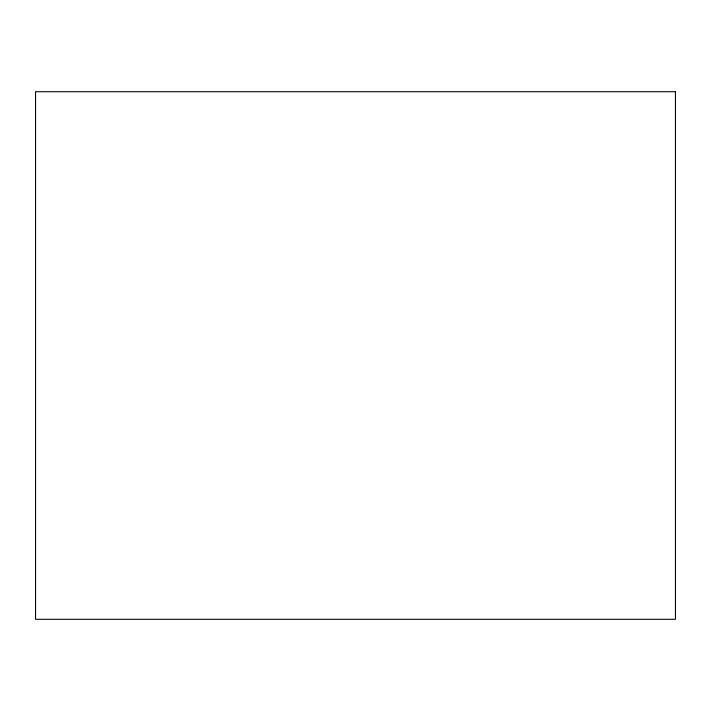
<?xml version="1.0" encoding="UTF-8"?>
<svg xmlns="http://www.w3.org/2000/svg" width="711" height="711" viewBox="0 0 711 711"><rect width="100%" height="100%" fill="white"/><g stroke="black" fill="none" stroke-linecap="round" stroke-linejoin="round"><path stroke-width="1.07" d="M675.45 91.71L35.55 91.71L35.55 619.29L675.45 619.29L675.45 91.71"/></g></svg>
